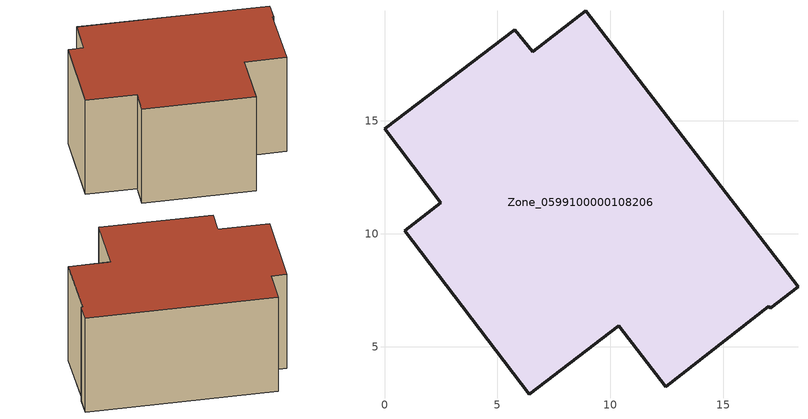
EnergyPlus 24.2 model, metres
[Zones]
Zone_0599100000108206
 floor ground (C_G): 0.89,10.14 2.5,11.37 0,14.64 5.76,19.04 6.57,18.05 8.9,19.86 18.3,7.66 17.07,6.71 17,6.79 12.44,3.22 10.37,5.94 6.41,2.91 z0
 wall outside (C_F): 2.5,11.37 0.89,10.14 6.41,2.91 10.37,5.94 12.44,3.22 17,6.79 17.07,6.71 18.3,7.66 8.9,19.86 6.57,18.05 5.76,19.04 0,14.64 2.5,11.37 z0:8.86
 roof outside (C_R): 17.07,6.71 18.3,7.66 8.9,19.86 6.57,18.05 5.76,19.04 0,14.64 2.5,11.37 0.89,10.14 6.41,2.91 10.37,5.94 12.44,3.22 17,6.79 z8.86
[BUILDING]
Pand.0599100000108206: North Axis=0; Terrain=City; Loads Convergence Tolerance Value=0.04; Temperature Convergence Tolerance Value=0.4; Solar Distribution=FullExterior; Maximum Number of Warmup Days=25; Minimum Number of Warmup Days=1
[Site:Location]
Rotterdam.The.Hague.AP_ZH_NLD Design_Conditions: Latitude=51.96; Longitude=4.45; Time Zone=1; Elevation=-4.5
[SITE:GROUNDTEMPERATURE:BUILDINGSURFACE]
18, 18, 18, 18, 18, 18, 18, 18, 18, 18, 18, 18
[MATERIAL] Thermal Absorptance=0.9; Solar Absorptance=0.7; Visible Absorptance=0.7
Name | Roughness | Thickness | Conductivity | Density | Specific Heat
G.D.1965-1974 | MediumSmooth | 0.15 | 0.882353 | 540 | 1210
F.D.1965-1974 | Rough | 0.3 | 0.697674 | 1920 | 840
R.D.1965-1974 | MediumRough | 0.2 | 0.232558 | 1500 | 1000
[CONSTRUCTION]
C_G: G.D.1965-1974
C_F: F.D.1965-1974
C_R: R.D.1965-1974
[ZONE]
Zone_0599100000108206: Type=1; Multiplier=1; Ceiling Height=Autocalculate; Volume=Autocalculate; Floor Area=autocalculate; Part of Total Floor Area=Yes
[ZONEINFILTRATION:DESIGNFLOWRATE]
Infil_Zone_0599100000108206: Zone or ZoneList or Space or SpaceList=Zone_0599100000108206; Schedule=AlwaysOn; Design Flow Rate Calculation Method=Flow/Area; Flow Rate per Floor Area=0.0042; Constant Term Coefficient=1; Temperature Term Coefficient=0; Velocity Term Coefficient=0; Velocity Squared Term Coefficient=0
[HVACTEMPLATE:ZONE:IDEALLOADSAIRSYSTEM]
Zone_0599100000108206: Maximum Heating Supply Air Temperature=50; Minimum Cooling Supply Air Temperature=13; Maximum Heating Supply Air Humidity Ratio=0.0156; Minimum Cooling Supply Air Humidity Ratio=0.0077; Heating Limit=NoLimit; Cooling Limit=NoLimit; Dehumidification Control Type=ConstantSensibleHeatRatio; Cooling Sensible Heat Ratio=0.7; Dehumidification Setpoint=60; Humidification Control Type=None; Humidification Setpoint=30; Outdoor Air Method=None; Outdoor Air Flow Rate per Person=0.00944; Outdoor Air Flow Rate per Zone Floor Area=0; Outdoor Air Flow Rate per Zone=0; Demand Controlled Ventilation Type=None; Outdoor Air Economizer Type=NoEconomizer; Heat Recovery Type=None; Sensible Heat Recovery Effectiveness=0.7; Latent Heat Recovery Effectiveness=0.65
[ZONECONTROL:THERMOSTAT]
ThermostatControl_Zone_0599100000108206: Zone or ZoneList=Zone_0599100000108206; Control Type Schedule=DualSetpointControlType; Control 1=Thermostat_Zone_0599100000108206; Temperature Difference Between Cutout And Setpoint=0
[THERMOSTATSETPOINT:DUALSETPOINT]
Thermostat_Zone_0599100000108206: Heating Setpoint Temperature Schedule=HeatingSetpoint_Zone_0599100000108206; Cooling Setpoint Temperature Schedule=CoolingSetpoint_Zone_0599100000108206
[SCHEDULE:COMPACT]
HeatingSetpoint_Zone_0599100000108206: Through: 12/31, For: AllDays, Until: 24:00, 21
CoolingSetpoint_Zone_0599100000108206: Through: 12/31, For: AllDays, Until: 24:00, 24
DualSetpointControlType: Through: 12/31, For: AllDays, Until: 24:00, 4
AlwaysOn: Through: 12/31, For: AllDays, Until: 24:00, 1
